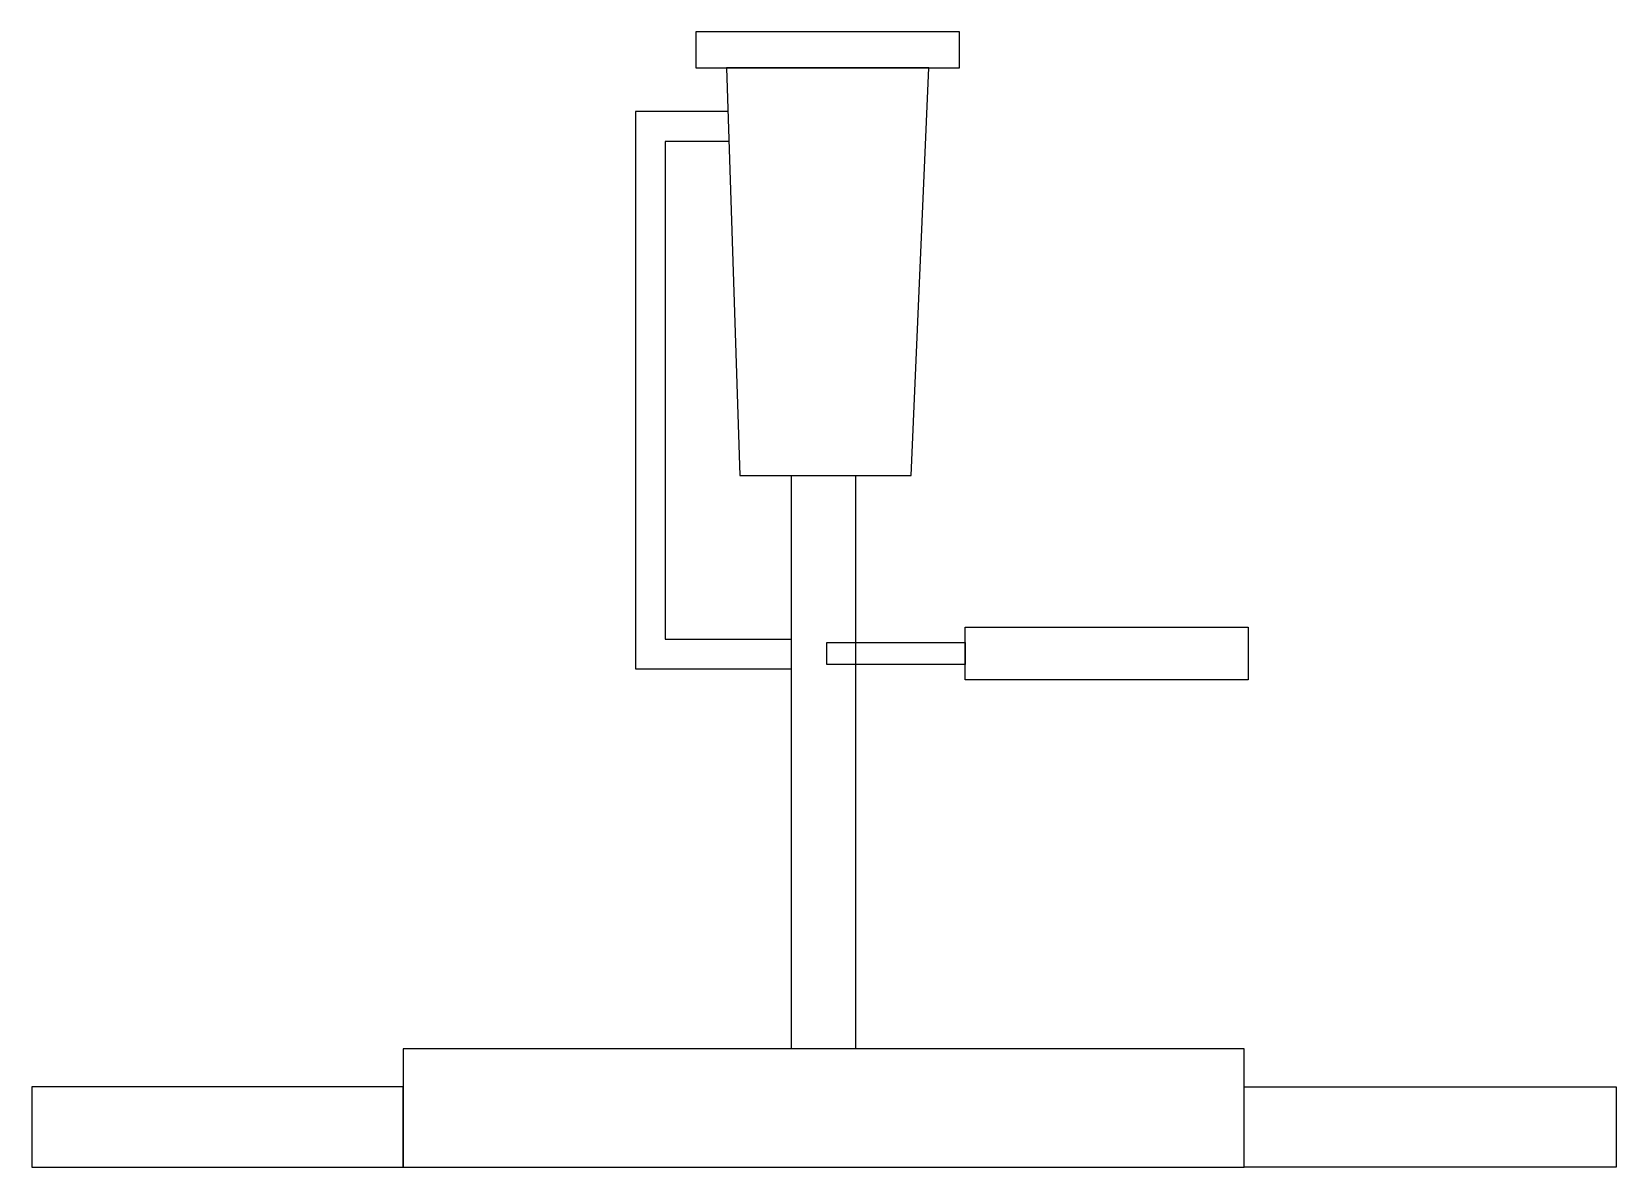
# Model space of a CAD drawing. Header units: millimetres. Extents: x -213 to 213, y 0 to 306.
import ezdxf

# ---------------------------------------------------------------- set-up
doc = ezdxf.new("R2010")
doc.units = ezdxf.units.MM
doc.layers.add('家具', color=8, linetype='Continuous', lineweight=25)

msp = doc.modelspace()

# ---------------------------------------------------------------- linework, layer by layer
at = {"layer": '家具', "color": 2}
for p, q in [((36.55, 305.6), (-34.4, 305.6)), ((-34.4, 305.6), (-34.4, 295.83)), ((36.55, 295.83), (36.55, 305.6)), ((-34.4, 295.83), (36.55, 295.83)), ((28.28, 295.83), (-26.13, 295.83)), ((-26.13, 295.83), (-22.59, 186.15)), ((23.56, 186.15), (28.28, 295.83)), ((-50.69, 284.09), (-50.69, 134.13)), ((-25.75, 284.09), (-50.69, 284.09)), ((-42.69, 276.09), (-42.69, 142.13)), ((-25.75, 276.09), (-42.69, 276.09)), ((-22.59, 186.15), (23.56, 186.15)), ((-8.71, 31.89), (-8.71, 186.15)), ((8.62, 31.89), (8.62, 186.15)), ((38.03, 145.34), (114.24, 145.34)), ((38.03, 131.18), (38.03, 145.34)), ((114.24, 145.34), (114.24, 131.18)), ((-42.69, 142.13), (-8.71, 142.13)), ((0.79, 141.21), (38.03, 141.21)), ((0.79, 135.31), (0.79, 141.21)), ((38.03, 141.21), (38.03, 135.31)), ((-50.69, 134.13), (-8.71, 134.13)), ((38.03, 135.31), (0.79, 135.31)), ((114.24, 131.18), (38.03, 131.18)), ((113.19, 31.89), (-113.19, 31.89)), ((-113.19, 31.89), (-113.19, 0)), ((113.19, 0), (113.19, 31.89)), ((-113.19, 21.61), (-213.18, 21.61)), ((-213.18, 21.61), (-213.18, 0)), ((-113.19, 0), (-113.19, 21.61)), ((113.19, 0), (113.19, 21.61)), ((113.19, 21.61), (213.32, 21.61)), ((213.32, 21.61), (213.32, 0)), ((-213.18, 0), (-113.19, 0)), ((-113.19, 0), (113.19, 0)), ((213.32, 0), (113.19, 0))]:
    msp.add_line(p, q, dxfattribs=at)

doc.saveas('drawing.dxf')
